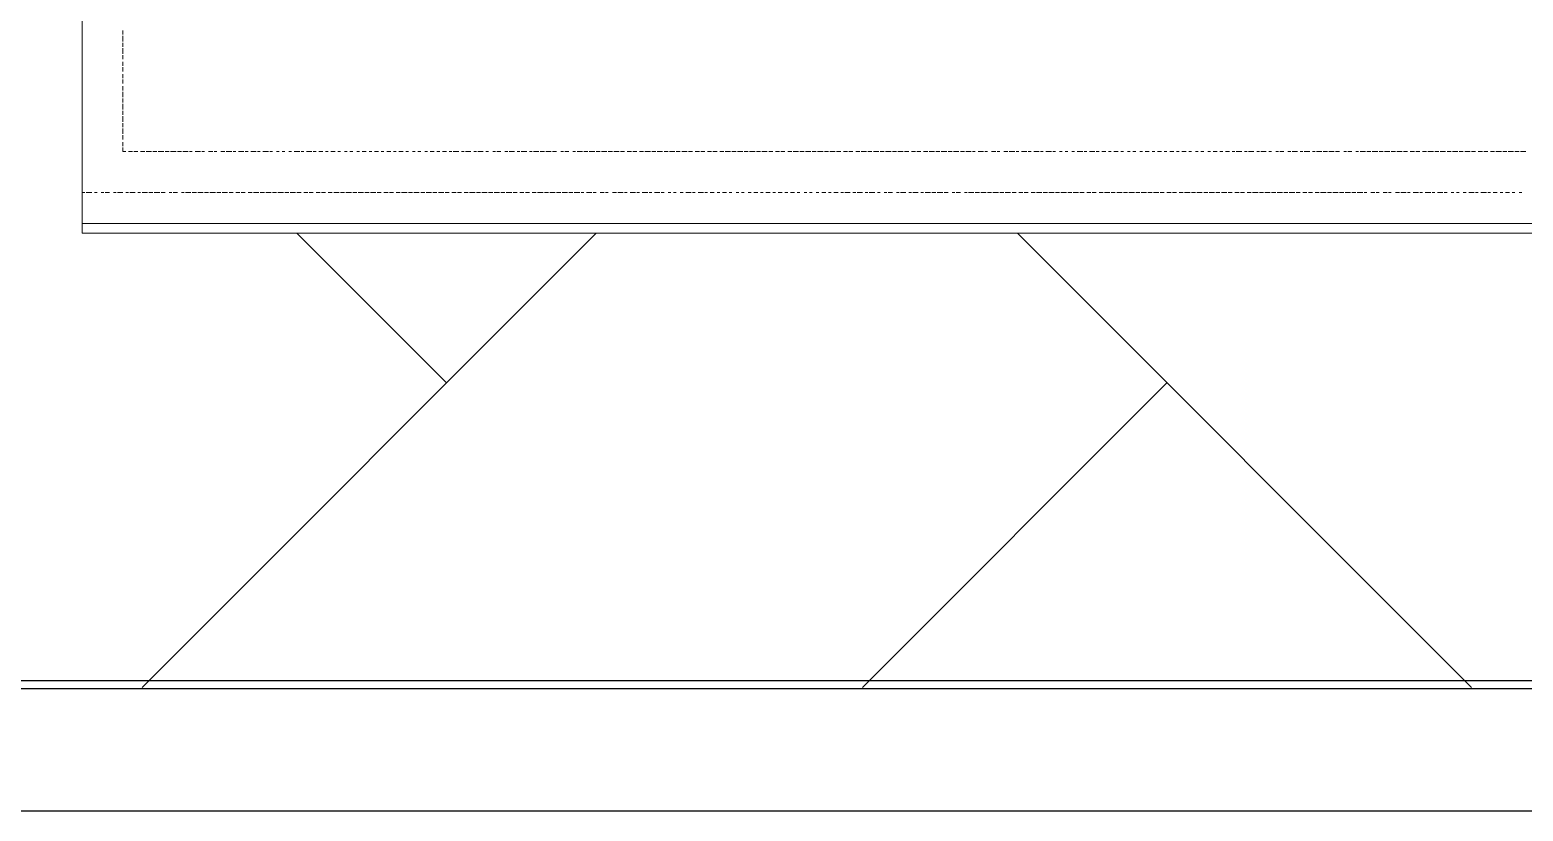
# Model space of a CAD drawing. Header units: millimetres. Extents: x 2928 to 3112, y 1220 to 1280.
# Drawn here: x 2949.936 to 2951.766, y 1236.874 to 1237.831 of the extents above; entities that cross this region are included whole.
import ezdxf

# ---------------------------------------------------------------- set-up
doc = ezdxf.new("R2010")
doc.units = ezdxf.units.MM

msp = doc.modelspace()

# ---------------------------------------------------------------- linework, layer by layer
at = {"color": 7, "linetype": 'Continuous', "lineweight": -2, "true_color": 0x000007}
for points in [[(2937.08126, 1265.3073), (2937.07792, 1267.474), (2938.98795, 1267.474), (2985.45528, 1267.474), (2985.45528, 1236.87356), (2938.98795, 1236.87356), (2937.08126, 1236.87356), (2937.08126, 1238.60692)], [(2937.23126, 1265.3073), (2937.23126, 1267.32399), (2938.98795, 1267.32399), (2985.30528, 1267.32399), (2985.30528, 1237.02356), (2938.98795, 1237.02356), (2937.22793, 1237.02356), (2937.22793, 1238.60692)]]:
    msp.add_lwpolyline(points, close=True, dxfattribs=at)
at = {"color": 7, "linetype": 'Continuous', "lineweight": 20, "true_color": 0x000007}
msp.add_lwpolyline([(2949.99977, 1237.5819), (2952.0148, 1237.5819), (2952.0148, 1238.03358), (2949.99977, 1238.03358)], close=True, dxfattribs=at)
at = {"color": 252, "linetype": 'Continuous', "lineweight": 13, "true_color": 0x989898}
for points in [[(2950.04978, 1237.83024), (2950.04978, 1237.82524), (2950.04978, 1237.82524)], [(2950.04978, 1237.82357), (2950.04978, 1237.81691), (2950.04978, 1237.81691)], [(2950.04978, 1237.81524), (2950.04978, 1237.81024), (2950.04978, 1237.81024)], [(2950.04978, 1237.80857), (2950.04978, 1237.80191), (2950.04978, 1237.80191)], [(2950.04978, 1237.80024), (2950.04978, 1237.79524), (2950.04978, 1237.79524)], [(2950.04978, 1237.7919), (2950.04978, 1237.7869), (2950.04978, 1237.7869)], [(2950.04978, 1237.78524), (2950.04978, 1237.78024), (2950.04978, 1237.78024)], [(2950.04978, 1237.7769), (2950.04978, 1237.7719), (2950.04978, 1237.7719)], [(2950.04978, 1237.77024), (2950.04978, 1237.76524), (2950.04978, 1237.76524)], [(2950.04978, 1237.7619), (2950.04978, 1237.7569), (2950.04978, 1237.7569)], [(2950.04978, 1237.75524), (2950.04978, 1237.74857), (2950.04978, 1237.74857)], [(2950.04978, 1237.7469), (2950.04978, 1237.7419), (2950.04978, 1237.7419)], [(2950.04978, 1237.74024), (2950.04978, 1237.73357), (2950.04978, 1237.73357)], [(2950.04978, 1237.7319), (2950.04978, 1237.7269), (2950.04978, 1237.7269)], [(2950.04978, 1237.72524), (2950.04978, 1237.71857), (2950.04978, 1237.71857)], [(2950.04978, 1237.7169), (2950.04978, 1237.7119), (2950.04978, 1237.7119)], [(2950.04978, 1237.71024), (2950.04978, 1237.70357), (2950.04978, 1237.70357)], [(2950.04978, 1237.7019), (2950.04978, 1237.6969), (2950.04978, 1237.6969)], [(2950.04978, 1237.69357), (2950.04978, 1237.68857), (2950.04978, 1237.68857)], [(2950.04978, 1237.6869), (2950.04978, 1237.6819), (2950.05311, 1237.6819)], [(2950.05644, 1237.6819), (2950.06144, 1237.6819), (2950.06144, 1237.6819)], [(2950.06311, 1237.6819), (2950.06811, 1237.6819), (2950.06811, 1237.6819)], [(2950.07144, 1237.6819), (2950.07644, 1237.6819), (2950.07644, 1237.6819)], [(2950.07811, 1237.6819), (2950.08478, 1237.6819), (2950.08478, 1237.6819)], [(2950.08644, 1237.6819), (2950.09144, 1237.6819), (2950.09144, 1237.6819)], [(2950.09311, 1237.6819), (2950.09978, 1237.6819), (2950.09978, 1237.6819)], [(2950.10144, 1237.6819), (2950.10644, 1237.6819), (2950.10644, 1237.6819)], [(2950.10811, 1237.6819), (2950.11478, 1237.6819), (2950.11478, 1237.6819)], [(2950.11644, 1237.6819), (2950.12144, 1237.6819), (2950.12144, 1237.6819)], [(2950.12311, 1237.6819), (2950.12978, 1237.6819), (2950.12978, 1237.6819)], [(2950.13144, 1237.6819), (2950.13478, 1237.6819), (2950.13478, 1237.6819)], [(2950.13811, 1237.6819), (2950.14478, 1237.6819), (2950.14478, 1237.6819)], [(2950.14644, 1237.6819), (2950.14978, 1237.6819), (2950.14978, 1237.6819)], [(2950.15478, 1237.6819), (2950.15978, 1237.6819), (2950.15978, 1237.6819)], [(2950.16144, 1237.6819), (2950.16478, 1237.6819), (2950.16478, 1237.6819)], [(2950.16978, 1237.6819), (2950.17478, 1237.6819), (2950.17478, 1237.6819)], [(2950.17644, 1237.6819), (2950.18311, 1237.6819), (2950.18311, 1237.6819)], [(2950.18478, 1237.6819), (2950.18811, 1237.6819), (2950.18811, 1237.6819)], [(2950.19144, 1237.6819), (2950.19811, 1237.6819), (2950.19811, 1237.6819)], [(2950.19978, 1237.6819), (2950.20311, 1237.6819), (2950.20311, 1237.6819)], [(2950.20644, 1237.6819), (2950.21311, 1237.6819), (2950.21311, 1237.6819)], [(2950.21478, 1237.6819), (2950.21811, 1237.6819), (2950.21811, 1237.6819)], [(2950.22144, 1237.6819), (2950.22811, 1237.6819), (2950.22811, 1237.6819)], [(2950.22978, 1237.6819), (2950.23311, 1237.6819), (2950.23311, 1237.6819)], [(2950.23811, 1237.6819), (2950.24144, 1237.6819), (2950.24144, 1237.6819)], [(2950.24478, 1237.6819), (2950.24811, 1237.6819), (2950.24811, 1237.6819)], [(2950.25311, 1237.6819), (2950.25644, 1237.6819), (2950.25644, 1237.6819)], [(2950.25978, 1237.6819), (2950.26645, 1237.6819), (2950.26645, 1237.6819)], [(2950.26811, 1237.6819), (2950.27145, 1237.6819), (2950.27145, 1237.6819)], [(2950.27478, 1237.6819), (2950.28145, 1237.6819), (2950.28145, 1237.6819)], [(2950.28311, 1237.6819), (2950.28645, 1237.6819), (2950.28645, 1237.6819)], [(2950.28978, 1237.6819), (2950.29478, 1237.6819), (2950.29478, 1237.6819)], [(2950.29811, 1237.6819), (2950.30145, 1237.6819), (2950.30145, 1237.6819)], [(2950.30478, 1237.6819), (2950.30978, 1237.6819), (2950.30978, 1237.6819)], [(2950.31311, 1237.6819), (2950.31645, 1237.6819), (2950.31645, 1237.6819)], [(2950.32145, 1237.6819), (2950.32478, 1237.6819), (2950.32478, 1237.6819)], [(2950.32811, 1237.6819), (2950.33145, 1237.6819), (2950.33145, 1237.6819)], [(2950.33645, 1237.6819), (2950.33978, 1237.6819), (2950.33978, 1237.6819)], [(2950.34311, 1237.6819), (2950.34811, 1237.6819), (2950.34811, 1237.6819)], [(2950.35145, 1237.6819), (2950.35478, 1237.6819), (2950.35478, 1237.6819)], [(2950.35811, 1237.6819), (2950.36311, 1237.6819), (2950.36311, 1237.6819)], [(2950.36645, 1237.6819), (2950.36978, 1237.6819), (2950.36978, 1237.6819)], [(2950.37311, 1237.6819), (2950.37811, 1237.6819), (2950.37811, 1237.6819)], [(2950.38145, 1237.6819), (2950.38478, 1237.6819), (2950.38478, 1237.6819)], [(2950.38811, 1237.6819), (2950.39311, 1237.6819), (2950.39311, 1237.6819)], [(2950.39645, 1237.6819), (2950.39978, 1237.6819), (2950.39978, 1237.6819)], [(2950.40478, 1237.6819), (2950.40811, 1237.6819), (2950.40811, 1237.6819)], [(2950.41145, 1237.6819), (2950.41478, 1237.6819), (2950.41478, 1237.6819)], [(2950.41978, 1237.6819), (2950.42311, 1237.6819), (2950.42311, 1237.6819)], [(2950.42645, 1237.6819), (2950.43145, 1237.6819), (2950.43145, 1237.6819)], [(2950.43478, 1237.6819), (2950.43811, 1237.6819), (2950.43811, 1237.6819)], [(2950.44145, 1237.6819), (2950.44645, 1237.6819), (2950.44645, 1237.6819)], [(2950.44978, 1237.6819), (2950.45311, 1237.6819), (2950.45311, 1237.6819)], [(2950.45478, 1237.6819), (2950.46145, 1237.6819), (2950.46145, 1237.6819)], [(2950.46478, 1237.6819), (2950.46811, 1237.6819), (2950.46811, 1237.6819)], [(2950.46978, 1237.6819), (2950.47645, 1237.6819), (2950.47645, 1237.6819)], [(2950.47978, 1237.6819), (2950.48311, 1237.6819), (2950.48311, 1237.6819)], [(2950.48478, 1237.6819), (2950.49145, 1237.6819), (2950.49145, 1237.6819)], [(2950.49478, 1237.6819), (2950.49812, 1237.6819), (2950.49812, 1237.6819)], [(2950.50312, 1237.6819), (2950.50645, 1237.6819), (2950.50645, 1237.6819)], [(2950.50812, 1237.6819), (2950.51312, 1237.6819), (2950.51312, 1237.6819)], [(2950.51812, 1237.6819), (2950.52145, 1237.6819), (2950.52145, 1237.6819)], [(2950.52312, 1237.6819), (2950.52978, 1237.6819), (2950.52978, 1237.6819)], [(2950.53312, 1237.6819), (2950.53645, 1237.6819), (2950.53645, 1237.6819)], [(2950.53812, 1237.6819), (2950.54478, 1237.6819), (2950.54478, 1237.6819)], [(2950.54812, 1237.6819), (2950.55145, 1237.6819), (2950.55145, 1237.6819)], [(2950.55312, 1237.6819), (2950.55978, 1237.6819), (2950.55978, 1237.6819)], [(2950.56145, 1237.6819), (2950.56645, 1237.6819), (2950.56645, 1237.6819)], [(2950.56812, 1237.6819), (2950.57478, 1237.6819), (2950.57478, 1237.6819)], [(2950.57645, 1237.6819), (2950.58145, 1237.6819), (2950.58145, 1237.6819)], [(2950.58645, 1237.6819), (2950.58978, 1237.6819), (2950.58978, 1237.6819)], [(2950.59145, 1237.6819), (2950.59645, 1237.6819), (2950.59645, 1237.6819)], [(2950.60145, 1237.6819), (2950.60478, 1237.6819), (2950.60478, 1237.6819)], [(2950.60645, 1237.6819), (2950.61312, 1237.6819), (2950.61312, 1237.6819)], [(2950.61478, 1237.6819), (2950.61978, 1237.6819), (2950.61978, 1237.6819)], [(2950.62145, 1237.6819), (2950.62812, 1237.6819), (2950.62812, 1237.6819)], [(2950.62978, 1237.6819), (2950.63478, 1237.6819), (2950.63478, 1237.6819)], [(2950.63645, 1237.6819), (2950.64312, 1237.6819), (2950.64312, 1237.6819)], [(2950.64478, 1237.6819), (2950.64978, 1237.6819), (2950.64978, 1237.6819)], [(2950.65145, 1237.6819), (2950.65812, 1237.6819), (2950.65812, 1237.6819)], [(2950.65978, 1237.6819), (2950.66478, 1237.6819), (2950.66478, 1237.6819)], [(2950.66812, 1237.6819), (2950.67312, 1237.6819), (2950.67312, 1237.6819)], [(2950.67478, 1237.6819), (2950.67978, 1237.6819), (2950.67978, 1237.6819)], [(2950.68312, 1237.6819), (2950.68812, 1237.6819), (2950.68812, 1237.6819)], [(2950.68978, 1237.6819), (2950.69645, 1237.6819), (2950.69645, 1237.6819)], [(2950.69812, 1237.6819), (2950.70312, 1237.6819), (2950.70312, 1237.6819)], [(2950.70478, 1237.6819), (2950.71145, 1237.6819), (2950.71145, 1237.6819)], [(2950.71312, 1237.6819), (2950.71812, 1237.6819), (2950.71812, 1237.6819)], [(2950.71978, 1237.6819), (2950.72645, 1237.6819), (2950.72645, 1237.6819)], [(2950.72812, 1237.6819), (2950.73312, 1237.6819), (2950.73312, 1237.6819)], [(2950.73479, 1237.6819), (2950.74145, 1237.6819), (2950.74145, 1237.6819)], [(2950.74312, 1237.6819), (2950.74812, 1237.6819), (2950.74812, 1237.6819)], [(2950.75145, 1237.6819), (2950.75645, 1237.6819), (2950.75645, 1237.6819)], [(2950.75812, 1237.6819), (2950.76312, 1237.6819), (2950.76312, 1237.6819)], [(2950.76645, 1237.6819), (2950.77145, 1237.6819), (2950.77145, 1237.6819)], [(2950.77312, 1237.6819), (2950.77812, 1237.6819), (2950.77812, 1237.6819)], [(2950.78145, 1237.6819), (2950.78645, 1237.6819), (2950.78645, 1237.6819)], [(2950.78812, 1237.6819), (2950.79479, 1237.6819), (2950.79479, 1237.6819)], [(2950.79645, 1237.6819), (2950.80145, 1237.6819), (2950.80145, 1237.6819)], [(2950.80312, 1237.6819), (2950.80979, 1237.6819), (2950.80979, 1237.6819)], [(2950.81145, 1237.6819), (2950.81645, 1237.6819), (2950.81645, 1237.6819)], [(2950.81812, 1237.6819), (2950.82479, 1237.6819), (2950.82479, 1237.6819)], [(2950.82645, 1237.6819), (2950.83145, 1237.6819), (2950.83145, 1237.6819)], [(2950.83312, 1237.6819), (2950.83979, 1237.6819), (2950.83979, 1237.6819)], [(2950.84145, 1237.6819), (2950.84645, 1237.6819), (2950.84645, 1237.6819)], [(2950.84979, 1237.6819), (2950.85479, 1237.6819), (2950.85479, 1237.6819)], [(2950.85645, 1237.6819), (2950.86145, 1237.6819), (2950.86145, 1237.6819)], [(2950.86479, 1237.6819), (2950.86979, 1237.6819), (2950.86979, 1237.6819)], [(2950.87145, 1237.6819), (2950.87812, 1237.6819), (2950.87812, 1237.6819)], [(2950.87979, 1237.6819), (2950.88479, 1237.6819), (2950.88479, 1237.6819)], [(2950.88645, 1237.6819), (2950.89312, 1237.6819), (2950.89312, 1237.6819)], [(2950.89479, 1237.6819), (2950.89979, 1237.6819), (2950.89979, 1237.6819)], [(2950.90145, 1237.6819), (2950.90812, 1237.6819), (2950.90812, 1237.6819)], [(2950.90979, 1237.6819), (2950.91479, 1237.6819), (2950.91479, 1237.6819)], [(2950.91645, 1237.6819), (2950.92312, 1237.6819), (2950.92312, 1237.6819)], [(2950.92479, 1237.6819), (2950.92979, 1237.6819), (2950.92979, 1237.6819)], [(2950.93312, 1237.6819), (2950.93812, 1237.6819), (2950.93812, 1237.6819)], [(2950.93979, 1237.6819), (2950.94479, 1237.6819), (2950.94479, 1237.6819)], [(2950.94812, 1237.6819), (2950.95312, 1237.6819), (2950.95312, 1237.6819)], [(2950.95479, 1237.6819), (2950.96146, 1237.6819), (2950.96146, 1237.6819)], [(2950.96312, 1237.6819), (2950.96812, 1237.6819), (2950.96812, 1237.6819)], [(2950.96979, 1237.6819), (2950.97646, 1237.6819), (2950.97646, 1237.6819)], [(2950.97812, 1237.6819), (2950.98312, 1237.6819), (2950.98312, 1237.6819)], [(2950.98479, 1237.6819), (2950.99146, 1237.6819), (2950.99146, 1237.6819)], [(2950.99312, 1237.6819), (2950.99812, 1237.6819), (2950.99812, 1237.6819)], [(2950.99979, 1237.6819), (2951.00646, 1237.6819), (2951.00646, 1237.6819)], [(2951.00812, 1237.6819), (2951.01312, 1237.6819), (2951.01312, 1237.6819)], [(2951.01646, 1237.6819), (2951.02146, 1237.6819), (2951.02146, 1237.6819)], [(2951.02312, 1237.6819), (2951.02812, 1237.6819), (2951.02812, 1237.6819)], [(2951.03146, 1237.6819), (2951.03646, 1237.6819), (2951.03646, 1237.6819)], [(2951.03812, 1237.6819), (2951.04479, 1237.6819), (2951.04479, 1237.6819)], [(2951.04646, 1237.6819), (2951.05146, 1237.6819), (2951.05146, 1237.6819)], [(2951.05312, 1237.6819), (2951.05979, 1237.6819), (2951.05979, 1237.6819)], [(2951.06146, 1237.6819), (2951.06646, 1237.6819), (2951.06646, 1237.6819)], [(2951.06812, 1237.6819), (2951.07479, 1237.6819), (2951.07479, 1237.6819)], [(2951.07646, 1237.6819), (2951.08146, 1237.6819), (2951.08146, 1237.6819)], [(2951.08312, 1237.6819), (2951.08979, 1237.6819), (2951.08979, 1237.6819)], [(2951.09146, 1237.6819), (2951.09479, 1237.6819), (2951.09479, 1237.6819)], [(2951.09812, 1237.6819), (2951.10479, 1237.6819), (2951.10479, 1237.6819)], [(2951.10646, 1237.6819), (2951.10979, 1237.6819), (2951.10979, 1237.6819)], [(2951.11479, 1237.6819), (2951.11979, 1237.6819), (2951.11979, 1237.6819)], [(2951.12146, 1237.6819), (2951.12479, 1237.6819), (2951.12479, 1237.6819)], [(2951.12979, 1237.6819), (2951.13479, 1237.6819), (2951.13479, 1237.6819)], [(2951.13646, 1237.6819), (2951.14312, 1237.6819), (2951.14312, 1237.6819)], [(2951.14479, 1237.6819), (2951.14812, 1237.6819), (2951.14812, 1237.6819)], [(2951.15146, 1237.6819), (2951.15812, 1237.6819), (2951.15812, 1237.6819)], [(2951.15979, 1237.6819), (2951.16312, 1237.6819), (2951.16312, 1237.6819)], [(2951.16646, 1237.6819), (2951.17312, 1237.6819), (2951.17312, 1237.6819)], [(2951.17479, 1237.6819), (2951.17812, 1237.6819), (2951.17812, 1237.6819)], [(2951.18146, 1237.6819), (2951.18812, 1237.6819), (2951.18812, 1237.6819)], [(2951.18979, 1237.6819), (2951.19312, 1237.6819), (2951.19312, 1237.6819)], [(2951.19813, 1237.6819), (2951.20146, 1237.6819), (2951.20146, 1237.6819)], [(2951.20479, 1237.6819), (2951.20813, 1237.6819), (2951.20813, 1237.6819)], [(2951.21313, 1237.6819), (2951.21646, 1237.6819), (2951.21646, 1237.6819)], [(2951.21979, 1237.6819), (2951.22646, 1237.6819), (2951.22646, 1237.6819)], [(2951.22813, 1237.6819), (2951.23146, 1237.6819), (2951.23146, 1237.6819)], [(2951.23479, 1237.6819), (2951.24146, 1237.6819), (2951.24146, 1237.6819)], [(2951.24313, 1237.6819), (2951.24646, 1237.6819), (2951.24646, 1237.6819)], [(2951.24979, 1237.6819), (2951.25479, 1237.6819), (2951.25479, 1237.6819)], [(2951.25813, 1237.6819), (2951.26146, 1237.6819), (2951.26146, 1237.6819)], [(2951.26479, 1237.6819), (2951.26979, 1237.6819), (2951.26979, 1237.6819)], [(2951.27313, 1237.6819), (2951.27646, 1237.6819), (2951.27646, 1237.6819)], [(2951.28146, 1237.6819), (2951.28479, 1237.6819), (2951.28479, 1237.6819)], [(2951.28813, 1237.6819), (2951.29146, 1237.6819), (2951.29146, 1237.6819)], [(2951.29646, 1237.6819), (2951.29979, 1237.6819), (2951.29979, 1237.6819)], [(2951.30313, 1237.6819), (2951.30813, 1237.6819), (2951.30813, 1237.6819)], [(2951.31146, 1237.6819), (2951.31479, 1237.6819), (2951.31479, 1237.6819)], [(2951.31813, 1237.6819), (2951.32313, 1237.6819), (2951.32313, 1237.6819)], [(2951.32646, 1237.6819), (2951.32979, 1237.6819), (2951.32979, 1237.6819)], [(2951.33313, 1237.6819), (2951.33813, 1237.6819), (2951.33813, 1237.6819)], [(2951.34146, 1237.6819), (2951.34479, 1237.6819), (2951.34479, 1237.6819)], [(2951.34813, 1237.6819), (2951.35313, 1237.6819), (2951.35313, 1237.6819)], [(2951.35646, 1237.6819), (2951.35979, 1237.6819), (2951.35979, 1237.6819)], [(2951.36479, 1237.6819), (2951.36813, 1237.6819), (2951.36813, 1237.6819)], [(2951.37146, 1237.6819), (2951.37479, 1237.6819), (2951.37479, 1237.6819)], [(2951.37979, 1237.6819), (2951.38313, 1237.6819), (2951.38313, 1237.6819)], [(2951.38646, 1237.6819), (2951.39146, 1237.6819), (2951.39146, 1237.6819)], [(2951.39479, 1237.6819), (2951.39813, 1237.6819), (2951.39813, 1237.6819)], [(2951.40146, 1237.6819), (2951.40646, 1237.6819), (2951.40646, 1237.6819)], [(2951.40979, 1237.6819), (2951.41313, 1237.6819), (2951.41313, 1237.6819)], [(2951.41479, 1237.6819), (2951.42146, 1237.6819), (2951.42146, 1237.6819)], [(2951.42479, 1237.6819), (2951.42813, 1237.6819), (2951.42813, 1237.6819)], [(2951.4298, 1237.6819), (2951.43646, 1237.6819), (2951.43646, 1237.6819)], [(2951.4398, 1237.6819), (2951.44313, 1237.6819), (2951.44313, 1237.6819)], [(2951.4448, 1237.6819), (2951.45146, 1237.6819), (2951.45146, 1237.6819)], [(2951.4548, 1237.6819), (2951.45813, 1237.6819), (2951.45813, 1237.6819)], [(2951.46313, 1237.6819), (2951.46646, 1237.6819), (2951.46646, 1237.6819)], [(2951.46813, 1237.6819), (2951.47313, 1237.6819), (2951.47313, 1237.6819)], [(2951.47813, 1237.6819), (2951.48146, 1237.6819), (2951.48146, 1237.6819)], [(2951.48313, 1237.6819), (2951.4898, 1237.6819), (2951.4898, 1237.6819)], [(2951.49313, 1237.6819), (2951.49646, 1237.6819), (2951.49646, 1237.6819)], [(2951.49813, 1237.6819), (2951.5048, 1237.6819), (2951.5048, 1237.6819)], [(2951.50813, 1237.6819), (2951.51146, 1237.6819), (2951.51146, 1237.6819)], [(2951.51313, 1237.6819), (2951.5198, 1237.6819), (2951.5198, 1237.6819)], [(2951.52146, 1237.6819), (2951.52646, 1237.6819), (2951.52646, 1237.6819)], [(2951.52813, 1237.6819), (2951.5348, 1237.6819), (2951.5348, 1237.6819)], [(2951.53646, 1237.6819), (2951.54146, 1237.6819), (2951.54146, 1237.6819)], [(2951.54646, 1237.6819), (2951.5498, 1237.6819), (2951.5498, 1237.6819)], [(2951.55146, 1237.6819), (2951.55646, 1237.6819), (2951.55646, 1237.6819)], [(2951.56146, 1237.6819), (2951.5648, 1237.6819), (2951.5648, 1237.6819)], [(2951.56646, 1237.6819), (2951.57313, 1237.6819), (2951.57313, 1237.6819)], [(2951.5748, 1237.6819), (2951.5798, 1237.6819), (2951.5798, 1237.6819)], [(2951.58146, 1237.6819), (2951.58813, 1237.6819), (2951.58813, 1237.6819)], [(2951.5898, 1237.6819), (2951.5948, 1237.6819), (2951.5948, 1237.6819)], [(2951.59646, 1237.6819), (2951.60313, 1237.6819), (2951.60313, 1237.6819)], [(2951.6048, 1237.6819), (2951.6098, 1237.6819), (2951.6098, 1237.6819)], [(2951.61146, 1237.6819), (2951.61813, 1237.6819), (2951.61813, 1237.6819)], [(2951.6198, 1237.6819), (2951.6248, 1237.6819), (2951.6248, 1237.6819)], [(2951.62813, 1237.6819), (2951.63313, 1237.6819), (2951.63313, 1237.6819)], [(2951.6348, 1237.6819), (2951.6398, 1237.6819), (2951.6398, 1237.6819)], [(2951.64313, 1237.6819), (2951.64813, 1237.6819), (2951.64813, 1237.6819)], [(2951.6498, 1237.6819), (2951.65646, 1237.6819), (2951.65646, 1237.6819)], [(2951.65813, 1237.6819), (2951.66313, 1237.6819), (2951.66313, 1237.6819)], [(2951.6648, 1237.6819), (2951.67147, 1237.6819), (2951.67147, 1237.6819)], [(2951.67313, 1237.6819), (2951.67813, 1237.6819), (2951.67813, 1237.6819)], [(2951.6798, 1237.6819), (2951.68647, 1237.6819), (2951.68647, 1237.6819)], [(2951.68813, 1237.6819), (2951.69313, 1237.6819), (2951.69313, 1237.6819)], [(2951.6948, 1237.6819), (2951.70147, 1237.6819), (2951.70147, 1237.6819)], [(2951.70313, 1237.6819), (2951.70813, 1237.6819), (2951.70813, 1237.6819)], [(2951.71147, 1237.6819), (2951.71647, 1237.6819), (2951.71647, 1237.6819)], [(2951.71813, 1237.6819), (2951.72313, 1237.6819), (2951.72313, 1237.6819)], [(2951.72647, 1237.6819), (2951.73147, 1237.6819), (2951.73147, 1237.6819)], [(2951.73313, 1237.6819), (2951.7398, 1237.6819), (2951.7398, 1237.6819)], [(2951.74147, 1237.6819), (2951.74647, 1237.6819), (2951.74647, 1237.6819)], [(2951.74813, 1237.6819), (2951.7548, 1237.6819), (2951.7548, 1237.6819)], [(2951.75647, 1237.6819), (2951.76147, 1237.6819), (2951.76147, 1237.6819)], [(2951.76313, 1237.6819), (2951.7698, 1237.6819), (2951.7698, 1237.6819)], [(2949.99977, 1237.6319), (2950.00311, 1237.6319), (2950.00311, 1237.6319)], [(2950.00477, 1237.6319), (2950.01144, 1237.6319), (2950.01144, 1237.6319)], [(2950.01477, 1237.6319), (2950.01811, 1237.6319), (2950.01811, 1237.6319)], [(2950.02311, 1237.6319), (2950.02644, 1237.6319), (2950.02644, 1237.6319)], [(2950.02811, 1237.6319), (2950.03311, 1237.6319), (2950.03311, 1237.6319)], [(2950.03811, 1237.6319), (2950.04144, 1237.6319), (2950.04144, 1237.6319)], [(2950.04311, 1237.6319), (2950.04978, 1237.6319), (2950.04978, 1237.6319)], [(2950.05311, 1237.6319), (2950.05644, 1237.6319), (2950.05644, 1237.6319)], [(2950.05811, 1237.6319), (2950.06478, 1237.6319), (2950.06478, 1237.6319)], [(2950.06811, 1237.6319), (2950.07144, 1237.6319), (2950.07144, 1237.6319)], [(2950.07311, 1237.6319), (2950.07978, 1237.6319), (2950.07978, 1237.6319)], [(2950.08144, 1237.6319), (2950.08644, 1237.6319), (2950.08644, 1237.6319)], [(2950.08811, 1237.6319), (2950.09478, 1237.6319), (2950.09478, 1237.6319)], [(2950.09644, 1237.6319), (2950.10144, 1237.6319), (2950.10144, 1237.6319)], [(2950.10644, 1237.6319), (2950.10978, 1237.6319), (2950.10978, 1237.6319)], [(2950.11144, 1237.6319), (2950.11644, 1237.6319), (2950.11644, 1237.6319)], [(2950.12144, 1237.6319), (2950.12478, 1237.6319), (2950.12478, 1237.6319)], [(2950.12644, 1237.6319), (2950.13311, 1237.6319), (2950.13311, 1237.6319)], [(2950.13478, 1237.6319), (2950.13978, 1237.6319), (2950.13978, 1237.6319)], [(2950.14144, 1237.6319), (2950.14811, 1237.6319), (2950.14811, 1237.6319)], [(2950.14978, 1237.6319), (2950.15478, 1237.6319), (2950.15478, 1237.6319)], [(2950.15644, 1237.6319), (2950.16311, 1237.6319), (2950.16311, 1237.6319)], [(2950.16478, 1237.6319), (2950.16978, 1237.6319), (2950.16978, 1237.6319)], [(2950.17144, 1237.6319), (2950.17811, 1237.6319), (2950.17811, 1237.6319)], [(2950.17978, 1237.6319), (2950.18478, 1237.6319), (2950.18478, 1237.6319)], [(2950.18811, 1237.6319), (2950.19311, 1237.6319), (2950.19311, 1237.6319)], [(2950.19478, 1237.6319), (2950.19978, 1237.6319), (2950.19978, 1237.6319)], [(2950.20311, 1237.6319), (2950.20811, 1237.6319), (2950.20811, 1237.6319)], [(2950.20978, 1237.6319), (2950.21644, 1237.6319), (2950.21644, 1237.6319)], [(2950.21811, 1237.6319), (2950.22311, 1237.6319), (2950.22311, 1237.6319)], [(2950.22478, 1237.6319), (2950.23144, 1237.6319), (2950.23144, 1237.6319)], [(2950.23311, 1237.6319), (2950.23811, 1237.6319), (2950.23811, 1237.6319)], [(2950.23978, 1237.6319), (2950.24644, 1237.6319), (2950.24644, 1237.6319)], [(2950.24811, 1237.6319), (2950.25311, 1237.6319), (2950.25311, 1237.6319)], [(2950.25478, 1237.6319), (2950.26145, 1237.6319), (2950.26145, 1237.6319)], [(2950.26311, 1237.6319), (2950.26811, 1237.6319), (2950.26811, 1237.6319)], [(2950.27145, 1237.6319), (2950.27645, 1237.6319), (2950.27645, 1237.6319)], [(2950.27811, 1237.6319), (2950.28311, 1237.6319), (2950.28311, 1237.6319)], [(2950.28645, 1237.6319), (2950.29145, 1237.6319), (2950.29145, 1237.6319)], [(2950.29311, 1237.6319), (2950.29811, 1237.6319), (2950.29811, 1237.6319)], [(2950.30145, 1237.6319), (2950.30645, 1237.6319), (2950.30645, 1237.6319)], [(2950.30811, 1237.6319), (2950.31478, 1237.6319), (2950.31478, 1237.6319)], [(2950.31645, 1237.6319), (2950.32145, 1237.6319), (2950.32145, 1237.6319)], [(2950.32311, 1237.6319), (2950.32978, 1237.6319), (2950.32978, 1237.6319)], [(2950.33145, 1237.6319), (2950.33645, 1237.6319), (2950.33645, 1237.6319)], [(2950.33811, 1237.6319), (2950.34478, 1237.6319), (2950.34478, 1237.6319)], [(2950.34645, 1237.6319), (2950.35145, 1237.6319), (2950.35145, 1237.6319)], [(2950.35311, 1237.6319), (2950.35978, 1237.6319), (2950.35978, 1237.6319)], [(2950.36145, 1237.6319), (2950.36645, 1237.6319), (2950.36645, 1237.6319)], [(2950.36978, 1237.6319), (2950.37478, 1237.6319), (2950.37478, 1237.6319)], [(2950.37645, 1237.6319), (2950.38145, 1237.6319), (2950.38145, 1237.6319)], [(2950.38478, 1237.6319), (2950.38978, 1237.6319), (2950.38978, 1237.6319)], [(2950.39145, 1237.6319), (2950.39811, 1237.6319), (2950.39811, 1237.6319)], [(2950.39978, 1237.6319), (2950.40478, 1237.6319), (2950.40478, 1237.6319)], [(2950.40645, 1237.6319), (2950.41311, 1237.6319), (2950.41311, 1237.6319)], [(2950.41478, 1237.6319), (2950.41978, 1237.6319), (2950.41978, 1237.6319)], [(2950.42145, 1237.6319), (2950.42811, 1237.6319), (2950.42811, 1237.6319)], [(2950.42978, 1237.6319), (2950.43478, 1237.6319), (2950.43478, 1237.6319)], [(2950.43645, 1237.6319), (2950.44311, 1237.6319), (2950.44311, 1237.6319)], [(2950.44478, 1237.6319), (2950.44978, 1237.6319), (2950.44978, 1237.6319)], [(2950.45311, 1237.6319), (2950.45811, 1237.6319), (2950.45811, 1237.6319)], [(2950.45978, 1237.6319), (2950.46478, 1237.6319), (2950.46478, 1237.6319)], [(2950.46811, 1237.6319), (2950.47311, 1237.6319), (2950.47311, 1237.6319)], [(2950.47478, 1237.6319), (2950.48145, 1237.6319), (2950.48145, 1237.6319)], [(2950.48311, 1237.6319), (2950.48811, 1237.6319), (2950.48811, 1237.6319)], [(2950.48978, 1237.6319), (2950.49645, 1237.6319), (2950.49645, 1237.6319)], [(2950.49812, 1237.6319), (2950.50312, 1237.6319), (2950.50312, 1237.6319)], [(2950.50478, 1237.6319), (2950.51145, 1237.6319), (2950.51145, 1237.6319)], [(2950.51312, 1237.6319), (2950.51812, 1237.6319), (2950.51812, 1237.6319)], [(2950.51978, 1237.6319), (2950.52645, 1237.6319), (2950.52645, 1237.6319)], [(2950.52812, 1237.6319), (2950.53312, 1237.6319), (2950.53312, 1237.6319)], [(2950.53645, 1237.6319), (2950.54145, 1237.6319), (2950.54145, 1237.6319)], [(2950.54312, 1237.6319), (2950.54812, 1237.6319), (2950.54812, 1237.6319)], [(2950.55145, 1237.6319), (2950.55645, 1237.6319), (2950.55645, 1237.6319)], [(2950.55812, 1237.6319), (2950.56478, 1237.6319), (2950.56478, 1237.6319)], [(2950.56645, 1237.6319), (2950.57145, 1237.6319), (2950.57145, 1237.6319)], [(2950.57312, 1237.6319), (2950.57978, 1237.6319), (2950.57978, 1237.6319)], [(2950.58145, 1237.6319), (2950.58645, 1237.6319), (2950.58645, 1237.6319)], [(2950.58812, 1237.6319), (2950.59478, 1237.6319), (2950.59478, 1237.6319)], [(2950.59645, 1237.6319), (2950.60145, 1237.6319), (2950.60145, 1237.6319)], [(2950.60312, 1237.6319), (2950.60978, 1237.6319), (2950.60978, 1237.6319)], [(2950.61145, 1237.6319), (2950.61478, 1237.6319), (2950.61478, 1237.6319)], [(2950.61812, 1237.6319), (2950.62478, 1237.6319), (2950.62478, 1237.6319)], [(2950.62645, 1237.6319), (2950.62978, 1237.6319), (2950.62978, 1237.6319)], [(2950.63478, 1237.6319), (2950.63978, 1237.6319), (2950.63978, 1237.6319)], [(2950.64145, 1237.6319), (2950.64478, 1237.6319), (2950.64478, 1237.6319)], [(2950.64978, 1237.6319), (2950.65478, 1237.6319), (2950.65478, 1237.6319)], [(2950.65645, 1237.6319), (2950.66312, 1237.6319), (2950.66312, 1237.6319)], [(2950.66478, 1237.6319), (2950.66812, 1237.6319), (2950.66812, 1237.6319)], [(2950.67145, 1237.6319), (2950.67812, 1237.6319), (2950.67812, 1237.6319)], [(2950.67978, 1237.6319), (2950.68312, 1237.6319), (2950.68312, 1237.6319)], [(2950.68645, 1237.6319), (2950.69312, 1237.6319), (2950.69312, 1237.6319)], [(2950.69478, 1237.6319), (2950.69812, 1237.6319), (2950.69812, 1237.6319)], [(2950.70145, 1237.6319), (2950.70812, 1237.6319), (2950.70812, 1237.6319)], [(2950.70978, 1237.6319), (2950.71312, 1237.6319), (2950.71312, 1237.6319)], [(2950.71812, 1237.6319), (2950.72145, 1237.6319), (2950.72145, 1237.6319)], [(2950.72478, 1237.6319), (2950.72812, 1237.6319), (2950.72812, 1237.6319)], [(2950.73312, 1237.6319), (2950.73645, 1237.6319), (2950.73645, 1237.6319)], [(2950.73979, 1237.6319), (2950.74645, 1237.6319), (2950.74645, 1237.6319)], [(2950.74812, 1237.6319), (2950.75145, 1237.6319), (2950.75145, 1237.6319)], [(2950.75479, 1237.6319), (2950.76145, 1237.6319), (2950.76145, 1237.6319)], [(2950.76312, 1237.6319), (2950.76645, 1237.6319), (2950.76645, 1237.6319)], [(2950.76979, 1237.6319), (2950.77479, 1237.6319), (2950.77479, 1237.6319)], [(2950.77812, 1237.6319), (2950.78145, 1237.6319), (2950.78145, 1237.6319)], [(2950.78479, 1237.6319), (2950.78979, 1237.6319), (2950.78979, 1237.6319)], [(2950.79312, 1237.6319), (2950.79645, 1237.6319), (2950.79645, 1237.6319)], [(2950.80145, 1237.6319), (2950.80479, 1237.6319), (2950.80479, 1237.6319)], [(2950.80812, 1237.6319), (2950.81145, 1237.6319), (2950.81145, 1237.6319)], [(2950.81645, 1237.6319), (2950.81979, 1237.6319), (2950.81979, 1237.6319)], [(2950.82312, 1237.6319), (2950.82812, 1237.6319), (2950.82812, 1237.6319)], [(2950.83145, 1237.6319), (2950.83479, 1237.6319), (2950.83479, 1237.6319)], [(2950.83812, 1237.6319), (2950.84312, 1237.6319), (2950.84312, 1237.6319)], [(2950.84645, 1237.6319), (2950.84979, 1237.6319), (2950.84979, 1237.6319)], [(2950.85312, 1237.6319), (2950.85812, 1237.6319), (2950.85812, 1237.6319)], [(2950.86145, 1237.6319), (2950.86479, 1237.6319), (2950.86479, 1237.6319)], [(2950.86812, 1237.6319), (2950.87312, 1237.6319), (2950.87312, 1237.6319)], [(2950.87645, 1237.6319), (2950.87979, 1237.6319), (2950.87979, 1237.6319)], [(2950.88479, 1237.6319), (2950.88812, 1237.6319), (2950.88812, 1237.6319)], [(2950.89145, 1237.6319), (2950.89479, 1237.6319), (2950.89479, 1237.6319)], [(2950.89979, 1237.6319), (2950.90312, 1237.6319), (2950.90312, 1237.6319)], [(2950.90645, 1237.6319), (2950.91145, 1237.6319), (2950.91145, 1237.6319)], [(2950.91479, 1237.6319), (2950.91812, 1237.6319), (2950.91812, 1237.6319)], [(2950.92145, 1237.6319), (2950.92645, 1237.6319), (2950.92645, 1237.6319)], [(2950.92979, 1237.6319), (2950.93312, 1237.6319), (2950.93312, 1237.6319)], [(2950.93479, 1237.6319), (2950.94145, 1237.6319), (2950.94145, 1237.6319)], [(2950.94479, 1237.6319), (2950.94812, 1237.6319), (2950.94812, 1237.6319)], [(2950.94979, 1237.6319), (2950.95645, 1237.6319), (2950.95645, 1237.6319)], [(2950.95979, 1237.6319), (2950.96312, 1237.6319), (2950.96312, 1237.6319)], [(2950.96479, 1237.6319), (2950.97146, 1237.6319), (2950.97146, 1237.6319)], [(2950.97479, 1237.6319), (2950.97812, 1237.6319), (2950.97812, 1237.6319)], [(2950.98312, 1237.6319), (2950.98646, 1237.6319), (2950.98646, 1237.6319)], [(2950.98812, 1237.6319), (2950.99312, 1237.6319), (2950.99312, 1237.6319)], [(2950.99812, 1237.6319), (2951.00146, 1237.6319), (2951.00146, 1237.6319)], [(2951.00312, 1237.6319), (2951.00979, 1237.6319), (2951.00979, 1237.6319)], [(2951.01312, 1237.6319), (2951.01646, 1237.6319), (2951.01646, 1237.6319)], [(2951.01812, 1237.6319), (2951.02479, 1237.6319), (2951.02479, 1237.6319)], [(2951.02812, 1237.6319), (2951.03146, 1237.6319), (2951.03146, 1237.6319)], [(2951.03312, 1237.6319), (2951.03979, 1237.6319), (2951.03979, 1237.6319)], [(2951.04146, 1237.6319), (2951.04646, 1237.6319), (2951.04646, 1237.6319)], [(2951.04812, 1237.6319), (2951.05479, 1237.6319), (2951.05479, 1237.6319)], [(2951.05646, 1237.6319), (2951.06146, 1237.6319), (2951.06146, 1237.6319)], [(2951.06646, 1237.6319), (2951.06979, 1237.6319), (2951.06979, 1237.6319)], [(2951.07146, 1237.6319), (2951.07646, 1237.6319), (2951.07646, 1237.6319)], [(2951.08146, 1237.6319), (2951.08479, 1237.6319), (2951.08479, 1237.6319)], [(2951.08646, 1237.6319), (2951.09312, 1237.6319), (2951.09312, 1237.6319)], [(2951.09479, 1237.6319), (2951.09979, 1237.6319), (2951.09979, 1237.6319)], [(2951.10146, 1237.6319), (2951.10812, 1237.6319), (2951.10812, 1237.6319)], [(2951.10979, 1237.6319), (2951.11479, 1237.6319), (2951.11479, 1237.6319)], [(2951.11646, 1237.6319), (2951.12312, 1237.6319), (2951.12312, 1237.6319)], [(2951.12479, 1237.6319), (2951.12979, 1237.6319), (2951.12979, 1237.6319)], [(2951.13146, 1237.6319), (2951.13812, 1237.6319), (2951.13812, 1237.6319)], [(2951.13979, 1237.6319), (2951.14479, 1237.6319), (2951.14479, 1237.6319)], [(2951.14812, 1237.6319), (2951.15312, 1237.6319), (2951.15312, 1237.6319)], [(2951.15479, 1237.6319), (2951.15979, 1237.6319), (2951.15979, 1237.6319)], [(2951.16312, 1237.6319), (2951.16812, 1237.6319), (2951.16812, 1237.6319)], [(2951.16979, 1237.6319), (2951.17646, 1237.6319), (2951.17646, 1237.6319)], [(2951.17812, 1237.6319), (2951.18312, 1237.6319), (2951.18312, 1237.6319)], [(2951.18479, 1237.6319), (2951.19146, 1237.6319), (2951.19146, 1237.6319)], [(2951.19312, 1237.6319), (2951.19813, 1237.6319), (2951.19813, 1237.6319)], [(2951.19979, 1237.6319), (2951.20646, 1237.6319), (2951.20646, 1237.6319)], [(2951.20813, 1237.6319), (2951.21313, 1237.6319), (2951.21313, 1237.6319)], [(2951.21479, 1237.6319), (2951.22146, 1237.6319), (2951.22146, 1237.6319)], [(2951.22313, 1237.6319), (2951.22813, 1237.6319), (2951.22813, 1237.6319)], [(2951.23146, 1237.6319), (2951.23646, 1237.6319), (2951.23646, 1237.6319)], [(2951.23813, 1237.6319), (2951.24313, 1237.6319), (2951.24313, 1237.6319)], [(2951.24646, 1237.6319), (2951.25146, 1237.6319), (2951.25146, 1237.6319)], [(2951.25313, 1237.6319), (2951.25979, 1237.6319), (2951.25979, 1237.6319)], [(2951.26146, 1237.6319), (2951.26646, 1237.6319), (2951.26646, 1237.6319)], [(2951.26813, 1237.6319), (2951.27479, 1237.6319), (2951.27479, 1237.6319)], [(2951.27646, 1237.6319), (2951.28146, 1237.6319), (2951.28146, 1237.6319)], [(2951.28313, 1237.6319), (2951.28979, 1237.6319), (2951.28979, 1237.6319)], [(2951.29146, 1237.6319), (2951.29646, 1237.6319), (2951.29646, 1237.6319)], [(2951.29813, 1237.6319), (2951.30479, 1237.6319), (2951.30479, 1237.6319)], [(2951.30646, 1237.6319), (2951.31146, 1237.6319), (2951.31146, 1237.6319)], [(2951.31313, 1237.6319), (2951.31979, 1237.6319), (2951.31979, 1237.6319)], [(2951.32146, 1237.6319), (2951.32646, 1237.6319), (2951.32646, 1237.6319)], [(2951.32979, 1237.6319), (2951.33479, 1237.6319), (2951.33479, 1237.6319)], [(2951.33646, 1237.6319), (2951.34146, 1237.6319), (2951.34146, 1237.6319)], [(2951.34479, 1237.6319), (2951.34979, 1237.6319), (2951.34979, 1237.6319)], [(2951.35146, 1237.6319), (2951.35813, 1237.6319), (2951.35813, 1237.6319)], [(2951.35979, 1237.6319), (2951.36479, 1237.6319), (2951.36479, 1237.6319)], [(2951.36646, 1237.6319), (2951.37313, 1237.6319), (2951.37313, 1237.6319)], [(2951.37479, 1237.6319), (2951.37979, 1237.6319), (2951.37979, 1237.6319)], [(2951.38146, 1237.6319), (2951.38813, 1237.6319), (2951.38813, 1237.6319)], [(2951.38979, 1237.6319), (2951.39479, 1237.6319), (2951.39479, 1237.6319)], [(2951.39646, 1237.6319), (2951.40313, 1237.6319), (2951.40313, 1237.6319)], [(2951.40479, 1237.6319), (2951.40979, 1237.6319), (2951.40979, 1237.6319)], [(2951.41313, 1237.6319), (2951.41813, 1237.6319), (2951.41813, 1237.6319)], [(2951.41979, 1237.6319), (2951.42479, 1237.6319), (2951.42479, 1237.6319)], [(2951.42813, 1237.6319), (2951.43313, 1237.6319), (2951.43313, 1237.6319)], [(2951.4348, 1237.6319), (2951.44146, 1237.6319), (2951.44146, 1237.6319)], [(2951.44313, 1237.6319), (2951.44813, 1237.6319), (2951.44813, 1237.6319)], [(2951.4498, 1237.6319), (2951.45646, 1237.6319), (2951.45646, 1237.6319)], [(2951.45813, 1237.6319), (2951.46313, 1237.6319), (2951.46313, 1237.6319)], [(2951.4648, 1237.6319), (2951.47146, 1237.6319), (2951.47146, 1237.6319)], [(2951.47313, 1237.6319), (2951.47813, 1237.6319), (2951.47813, 1237.6319)], [(2951.4798, 1237.6319), (2951.48646, 1237.6319), (2951.48646, 1237.6319)], [(2951.48813, 1237.6319), (2951.49313, 1237.6319), (2951.49313, 1237.6319)], [(2951.49646, 1237.6319), (2951.50146, 1237.6319), (2951.50146, 1237.6319)], [(2951.50313, 1237.6319), (2951.50813, 1237.6319), (2951.50813, 1237.6319)], [(2951.51146, 1237.6319), (2951.51646, 1237.6319), (2951.51646, 1237.6319)], [(2951.51813, 1237.6319), (2951.5248, 1237.6319), (2951.5248, 1237.6319)], [(2951.52646, 1237.6319), (2951.53146, 1237.6319), (2951.53146, 1237.6319)], [(2951.53313, 1237.6319), (2951.5398, 1237.6319), (2951.5398, 1237.6319)], [(2951.54146, 1237.6319), (2951.54646, 1237.6319), (2951.54646, 1237.6319)], [(2951.54813, 1237.6319), (2951.5548, 1237.6319), (2951.5548, 1237.6319)], [(2951.55646, 1237.6319), (2951.56146, 1237.6319), (2951.56146, 1237.6319)], [(2951.56313, 1237.6319), (2951.5698, 1237.6319), (2951.5698, 1237.6319)], [(2951.57146, 1237.6319), (2951.5748, 1237.6319), (2951.5748, 1237.6319)], [(2951.5798, 1237.6319), (2951.5848, 1237.6319), (2951.5848, 1237.6319)], [(2951.58646, 1237.6319), (2951.5898, 1237.6319), (2951.5898, 1237.6319)], [(2951.5948, 1237.6319), (2951.5998, 1237.6319), (2951.5998, 1237.6319)], [(2951.60146, 1237.6319), (2951.6048, 1237.6319), (2951.6048, 1237.6319)], [(2951.6098, 1237.6319), (2951.6148, 1237.6319), (2951.6148, 1237.6319)], [(2951.61646, 1237.6319), (2951.62313, 1237.6319), (2951.62313, 1237.6319)], [(2951.6248, 1237.6319), (2951.62813, 1237.6319), (2951.62813, 1237.6319)], [(2951.63146, 1237.6319), (2951.63813, 1237.6319), (2951.63813, 1237.6319)], [(2951.6398, 1237.6319), (2951.64313, 1237.6319), (2951.64313, 1237.6319)], [(2951.64646, 1237.6319), (2951.65313, 1237.6319), (2951.65313, 1237.6319)], [(2951.6548, 1237.6319), (2951.65813, 1237.6319), (2951.65813, 1237.6319)], [(2951.66147, 1237.6319), (2951.66813, 1237.6319), (2951.66813, 1237.6319)], [(2951.6698, 1237.6319), (2951.67313, 1237.6319), (2951.67313, 1237.6319)], [(2951.67813, 1237.6319), (2951.68147, 1237.6319), (2951.68147, 1237.6319)], [(2951.6848, 1237.6319), (2951.68813, 1237.6319), (2951.68813, 1237.6319)], [(2951.69313, 1237.6319), (2951.69647, 1237.6319), (2951.69647, 1237.6319)], [(2951.6998, 1237.6319), (2951.70647, 1237.6319), (2951.70647, 1237.6319)], [(2951.70813, 1237.6319), (2951.71147, 1237.6319), (2951.71147, 1237.6319)], [(2951.7148, 1237.6319), (2951.72147, 1237.6319), (2951.72147, 1237.6319)], [(2951.72313, 1237.6319), (2951.72647, 1237.6319), (2951.72647, 1237.6319)], [(2951.7298, 1237.6319), (2951.7348, 1237.6319), (2951.7348, 1237.6319)], [(2951.73813, 1237.6319), (2951.74147, 1237.6319), (2951.74147, 1237.6319)], [(2951.7448, 1237.6319), (2951.7498, 1237.6319), (2951.7498, 1237.6319)], [(2951.75313, 1237.6319), (2951.75647, 1237.6319), (2951.75647, 1237.6319)], [(2951.76147, 1237.6319), (2951.7648, 1237.6319), (2951.7648, 1237.6319)]]:
    msp.add_lwpolyline(points, dxfattribs=at)
at = {"color": 253, "linetype": 'Continuous', "lineweight": 5, "true_color": 0x9a9a9a}
msp.add_lwpolyline([(2949.99977, 1237.59357), (2952.0148, 1237.59357), (2952.0148, 1237.59357)], dxfattribs=at)
at = {"color": 9, "linetype": 'Continuous', "lineweight": 13, "true_color": 0xbababa}
for points in [[(2950.07311, 1237.02523), (2950.62978, 1237.5819), (2950.62978, 1237.5819)], [(2950.44645, 1237.39857), (2950.26311, 1237.5819), (2950.26311, 1237.5819)], [(2951.70313, 1237.02523), (2951.14646, 1237.5819), (2951.14646, 1237.5819)], [(2950.95645, 1237.02523), (2951.32979, 1237.39857), (2951.32979, 1237.39857)]]:
    msp.add_lwpolyline(points, dxfattribs=at)
at = {"color": 253, "linetype": 'Continuous', "lineweight": -2, "true_color": 0x9a9a9a}
msp.add_lwpolyline([(2943.29801, 1237.03356), (2986.86863, 1237.03356), (2986.86863, 1237.03356)], dxfattribs=at)

doc.saveas('drawing.dxf')
